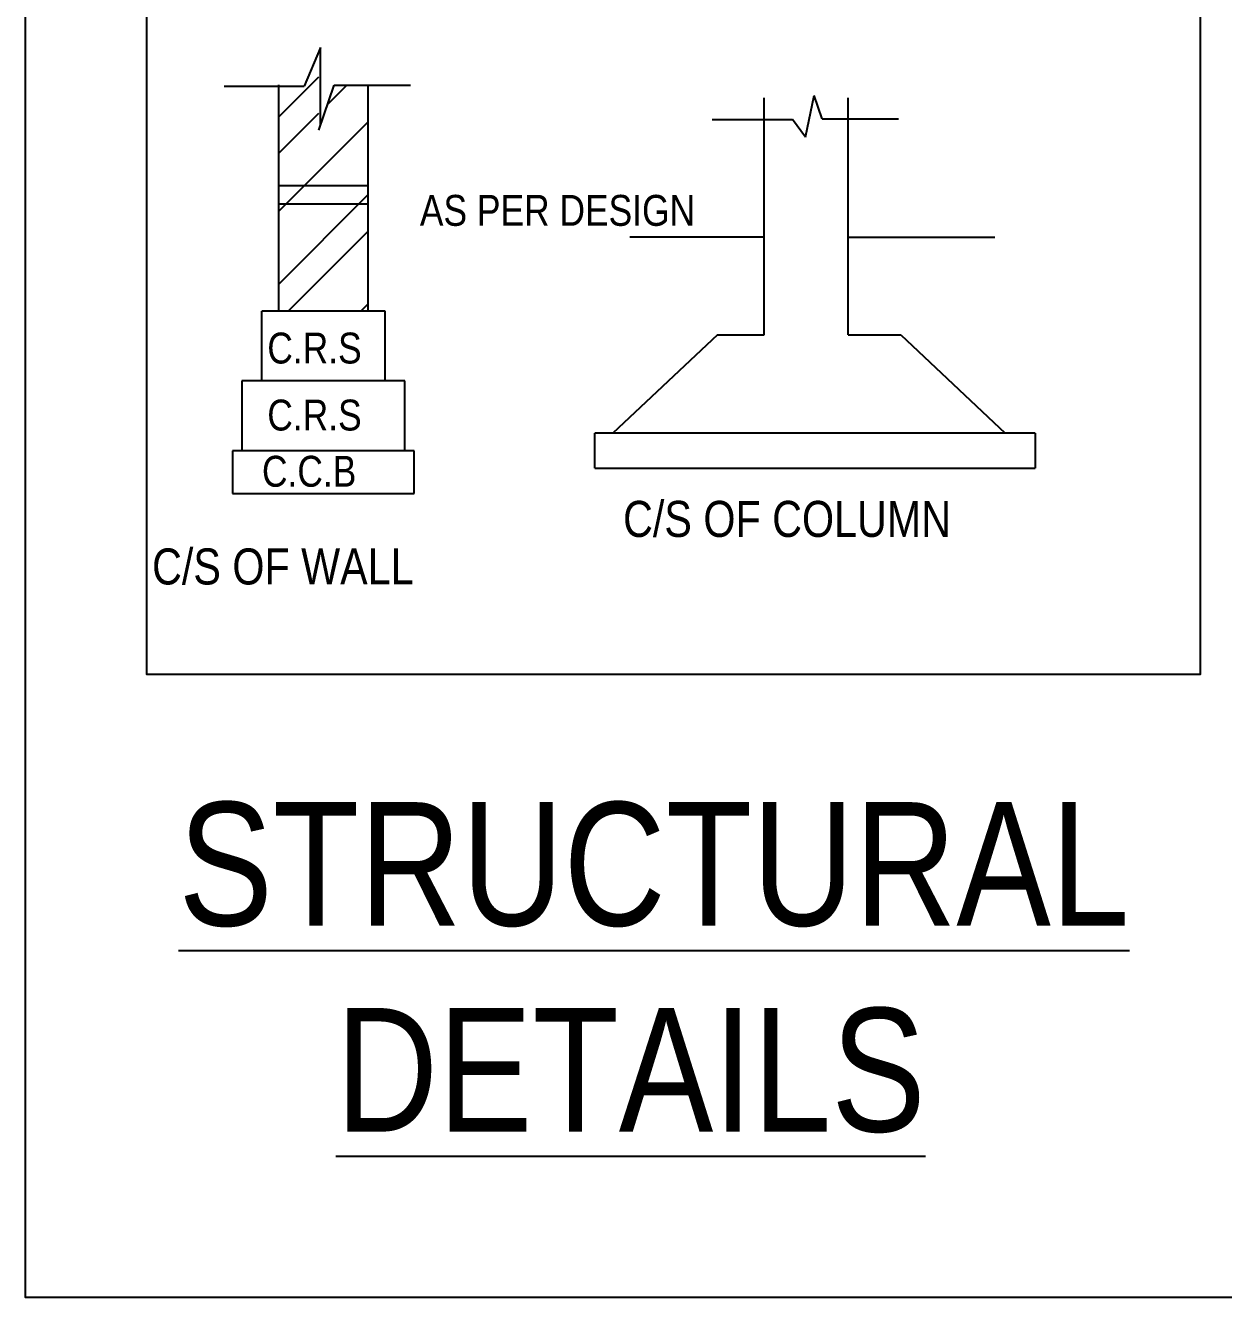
# Model space of a CAD drawing. Header units: metres. Extents: x 25391 to 25818, y 51852 to 52034.
# Drawn here: x 25451.202 to 25455.328, y 51877.798 to 51882.181 of the extents above; entities that cross this region are included whole.
import ezdxf

# ---------------------------------------------------------------- set-up
doc = ezdxf.new("R2010")
doc.units = ezdxf.units.M
doc.header["$MEASUREMENT"] = 0
doc.layers.get('0').update_dxf_attribs({"true_color": 0xffffff})
doc.layers.add('__BN_PrintAdditionalDetails', color=193, linetype='Continuous', true_color=0x9d7ebd)
doc.layers.add('MCH', color=7, linetype='Continuous')
doc.styles.get("Standard").update_dxf_attribs({"font": 'swissc.ttf'})

msp = doc.modelspace()

# ---------------------------------------------------------------- linework, layer by layer
for p, q in [((25451.94758, 51880.95583), (25451.94758, 51880.71487)), ((25451.91507, 51880.71487), (25451.91507, 51880.56853))]:
    msp.add_line(p, q)
msp.add_lwpolyline([(25451.61994, 51884.76352), (25455.24827, 51884.76352), (25455.24827, 51879.94446), (25451.61994, 51879.94446)], close=True)
at = {"layer": '__BN_PrintAdditionalDetails'}
msp.add_lwpolyline([(25451.20193, 51885.36071), (25459.20203, 51885.36071), (25459.20203, 51877.79809), (25451.20193, 51877.79809)], close=True, dxfattribs=at)
at = {"layer": 'MCH', "ltscale": 0.45}
for p, q in [((25452.21815, 51882.10518), (25452.1622, 51881.97208)), ((25452.21815, 51881.83753), (25452.21815, 51882.10518)), ((25452.07417, 51881.86597), (25452.21206, 51882.00386)), ((25451.88609, 51881.97208), (25452.1622, 51881.97208)), ((25452.07417, 51881.19685), (25452.07417, 51881.97621)), ((25452.21206, 51881.81962), (25452.26499, 51881.9752)), ((25452.24241, 51881.90884), (25452.30877, 51881.9752)), ((25452.26499, 51881.9752), (25452.52763, 51881.9752)), ((25452.38205, 51881.19685), (25452.38205, 51881.97621)), ((25453.74578, 51881.11504), (25453.74578, 51881.93186)), ((25453.88861, 51881.79566), (25453.91835, 51881.93988)), ((25453.94609, 51881.85937), (25453.91835, 51881.93988)), ((25454.03539, 51881.11504), (25454.03539, 51881.93186)), ((25452.07417, 51881.7406), (25452.21206, 51881.87849)), ((25453.56707, 51881.85625), (25453.84318, 51881.85625)), ((25453.88861, 51881.79566), (25453.84318, 51881.85625)), ((25453.94609, 51881.85937), (25454.20861, 51881.85937)), ((25452.07417, 51881.5407), (25452.38205, 51881.84858)), ((25452.07417, 51881.62978), (25452.38205, 51881.62978)), ((25452.07417, 51881.28995), (25452.38205, 51881.59784)), ((25452.07417, 51881.56614), (25452.38205, 51881.56614)), ((25452.10643, 51881.19685), (25452.38205, 51881.47247)), ((25453.74578, 51881.45149), (25453.28348, 51881.45149)), ((25454.03539, 51881.45149), (25454.54018, 51881.45149)), ((25452.35717, 51881.19685), (25452.38205, 51881.22172)), ((25452.44035, 51881.19685), (25452.01586, 51881.19685)), ((25452.01586, 51880.95583), (25452.01586, 51881.19685)), ((25452.44035, 51880.95583), (25452.44035, 51881.19685)), ((25453.58485, 51881.11504), (25453.22532, 51880.77652)), ((25453.58485, 51881.11504), (25453.74578, 51881.11504)), ((25454.03539, 51881.11504), (25454.21694, 51881.11504)), ((25454.21694, 51881.11504), (25454.57648, 51880.77652)), ((25452.50863, 51880.95583), (25451.94758, 51880.95583)), ((25452.50863, 51880.71487), (25452.50863, 51880.95583)), ((25454.67977, 51880.77652), (25453.16333, 51880.77652)), ((25453.16333, 51880.65553), (25453.16333, 51880.77652)), ((25454.67977, 51880.77652), (25454.67977, 51880.65553)), ((25452.54115, 51880.71487), (25451.91507, 51880.71487)), ((25452.54115, 51880.56853), (25452.54115, 51880.71487)), ((25453.16333, 51880.65553), (25454.67977, 51880.65553)), ((25453.16333, 51880.65553), (25453.16333, 51880.65553)), ((25451.91507, 51880.56853), (25452.54115, 51880.56853))]:
    msp.add_line(p, q, dxfattribs=at)

# ---------------------------------------------------------------- texts
at = {"insert": (25451.72887, 51879.50487), "char_height": 0.4255256, "attachment_point": 1}
msp.add_mtext_dynamic_manual_height_columns('{\\LSTRUCTURAL} \\P    {\\LDETAILS}', width=4.1245996, gutter_width=1.41842, heights=[1.36416], dxfattribs=at)
at = {"layer": 'MCH'}
for s, height, p in [('AS PER DESIGN', 0.1063814, (25452.5604, 51881.49047)), ('C.R.S', 0.106381, (25452.03499, 51881.01615)), ('C.R.S', 0.106381, (25452.03499, 51880.78532)), ('C.C.B', 0.106381, (25452.01658, 51880.59163)), ('C/S OF COLUMN', 0.1241116, (25453.26022, 51880.41868)), ('C/S OF WALL', 0.1241116, (25451.63806, 51880.25478))]:
    msp.add_text(s, height=height, dxfattribs=at).set_placement(p)

doc.saveas('drawing.dxf')
